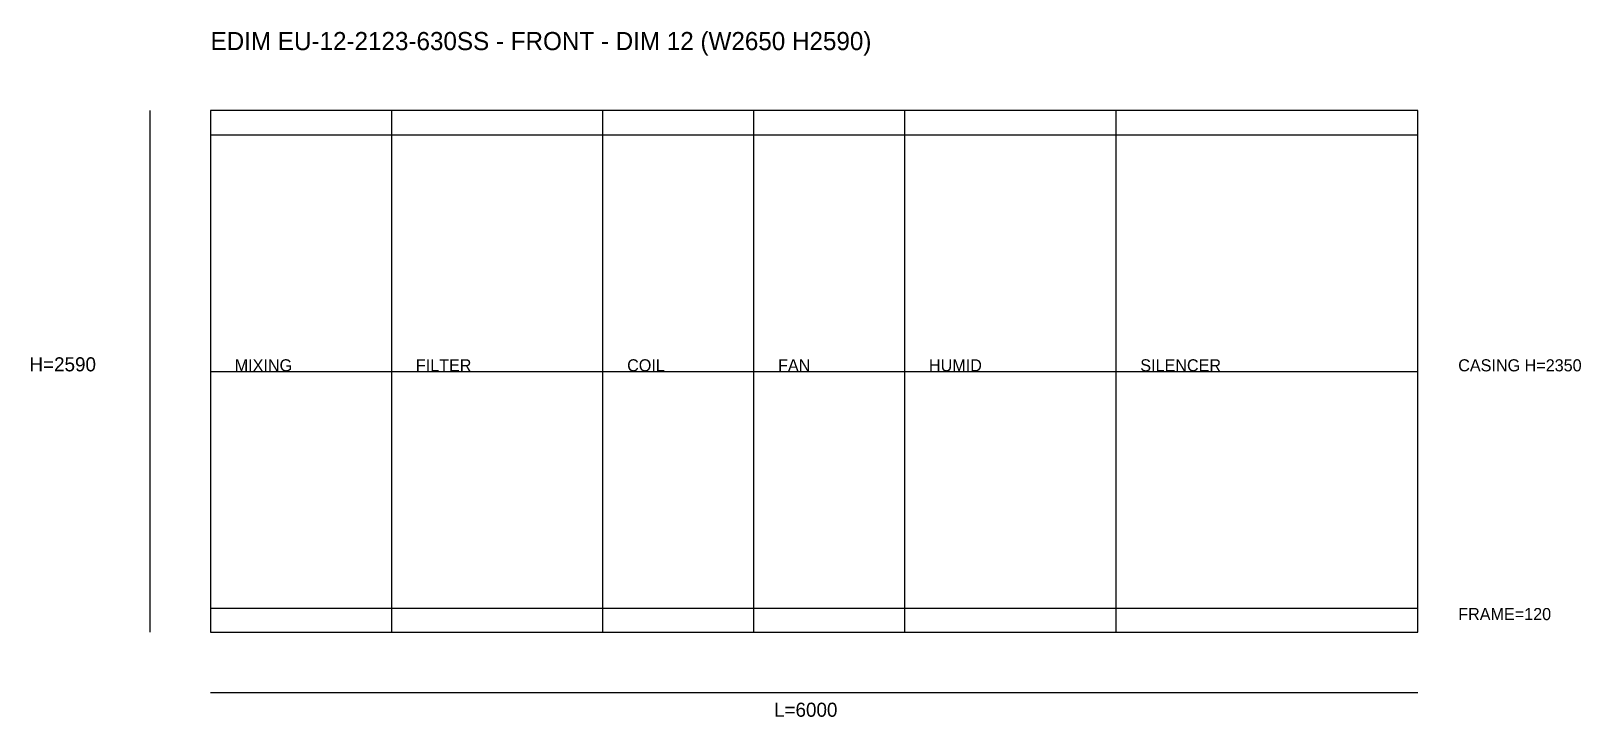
# Model space of a CAD drawing. Header units: millimetres. Extents: x -892 to 6810, y -421 to 2985.
import ezdxf

# ---------------------------------------------------------------- set-up
doc = ezdxf.new("R2010")
doc.units = ezdxf.units.MM
for name, color, linetype in [('DIM', 1, 'CONTINUOUS'), ('OUTLINE', 7, 'CONTINUOUS'), ('SECTION', 3, 'CONTINUOUS'), ('TEXT', 5, 'CONTINUOUS')]:
    doc.layers.add(name, color=color, linetype=linetype)

msp = doc.modelspace()

# ---------------------------------------------------------------- linework, layer by layer
at = {"layer": 'DIM'}
for p, q in [((-300, 0), (-300, 2590)), ((0, 1295), (6000, 1295)), ((0, -300), (6000, -300))]:
    msp.add_line(p, q, dxfattribs=at)
at = {"layer": 'OUTLINE'}
for p, q in [((6000, 2590), (0, 2590)), ((0, 2590), (0, 0)), ((6000, 0), (6000, 2590)), ((0, 2470), (6000, 2470)), ((0, 120), (6000, 120)), ((0, 0), (6000, 0))]:
    msp.add_line(p, q, dxfattribs=at)
at = {"layer": 'SECTION'}
for p, q in [((900, 0), (900, 2590)), ((1950, 0), (1950, 2590)), ((2700, 0), (2700, 2590)), ((3450, 0), (3450, 2590)), ((4500, 0), (4500, 2590))]:
    msp.add_line(p, q, dxfattribs=at)

# ---------------------------------------------------------------- texts
at = {"layer": 'DIM'}
for s, p in [('CASING H=2350', (6200, 1295)), ('FRAME=120', (6200, 60))]:
    msp.add_text(s, height=60, dxfattribs=at).set_placement(p)
at = {"layer": 'TEXT'}
for s, height, p in [('EDIM EU-12-2123-630SS - FRONT - DIM 12 (W2650 H2590)', 90, (0, 2890)), ('H=2590', 70, (-900, 1295)), ('MIXING', 60, (120, 1295)), ('FILTER', 60, (1020, 1295)), ('COIL', 60, (2070, 1295)), ('FAN', 60, (2820, 1295)), ('HUMID', 60, (3570, 1295)), ('SILENCER', 60, (4620, 1295)), ('L=6000', 70, (2800, -420))]:
    msp.add_text(s, height=height, dxfattribs=at).set_placement(p)

doc.saveas('drawing.dxf')
